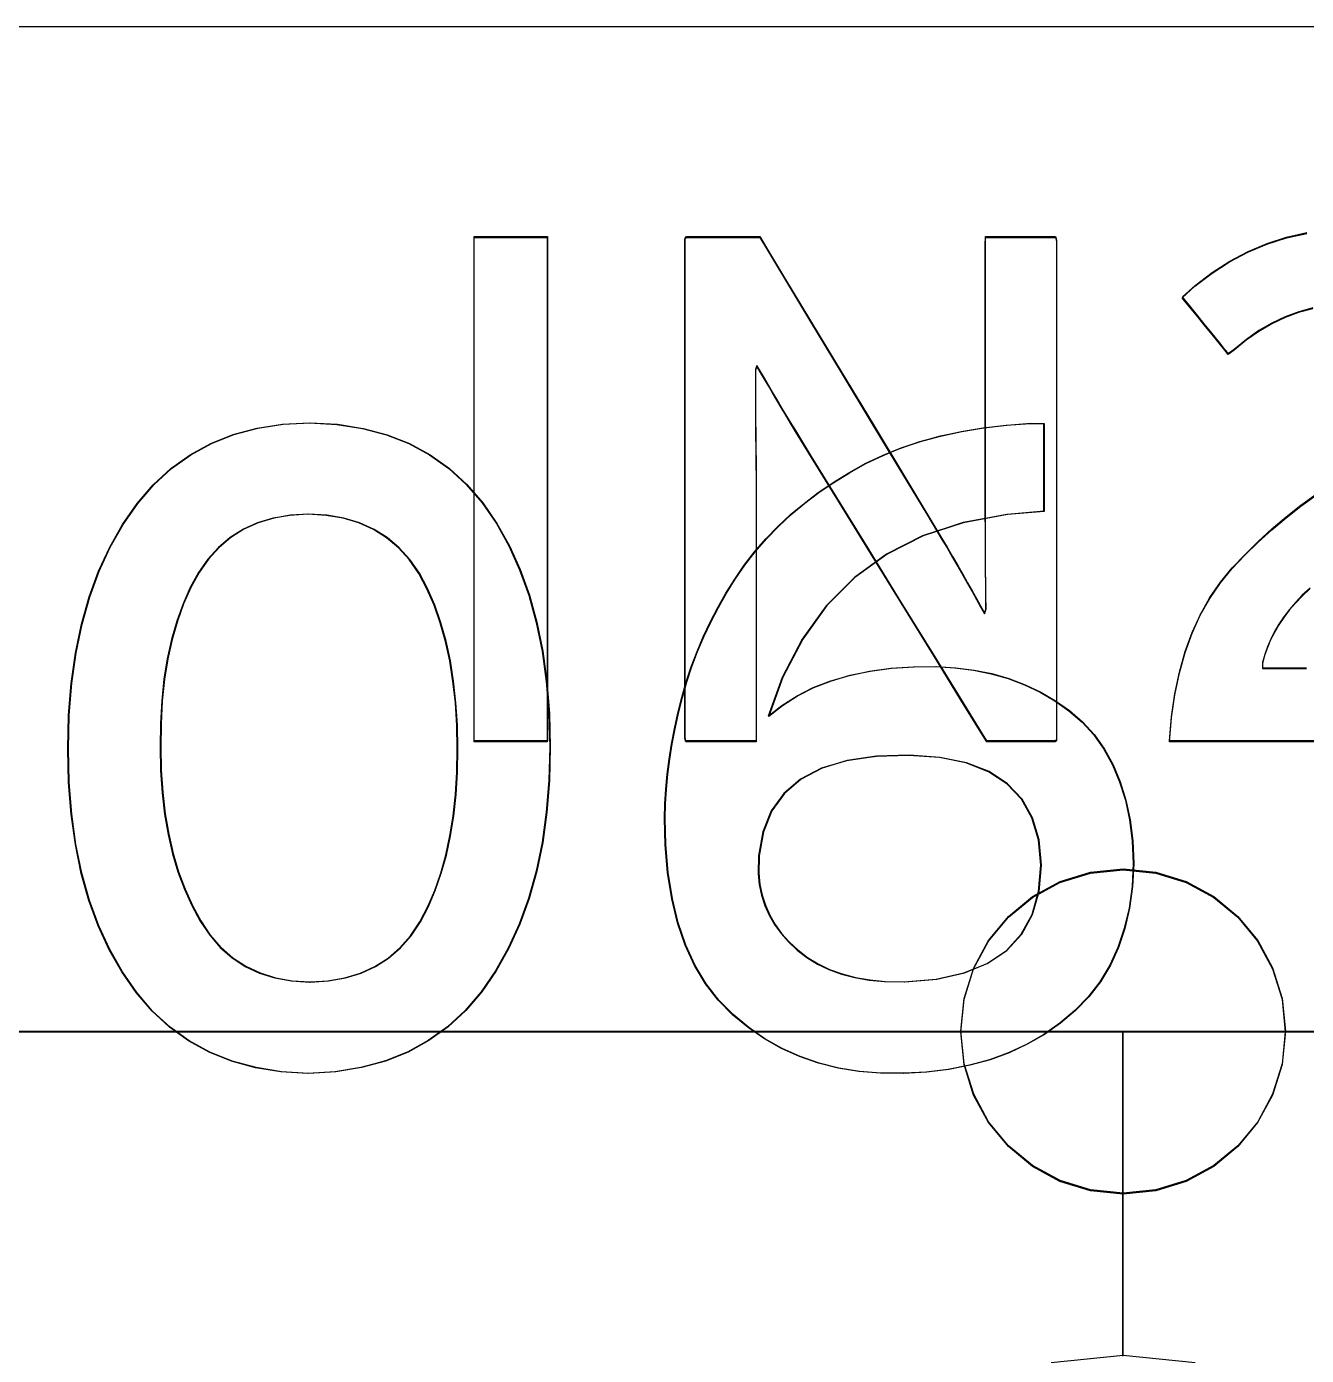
# Model space of a CAD drawing. Extents: x 1 to 47.7, y 0.2 to 35.
# Drawn here: x 41.0025 to 41.1997, y 12.1399 to 12.3447 of the extents above; entities that cross this region are included whole.
import ezdxf

# ---------------------------------------------------------------- set-up
doc = ezdxf.new("R2010")
doc.units = 0
doc.header["$MEASUREMENT"] = 0
for name, color, linetype in [('5_1___24__TARGET_LEDS___12', 7, 'CONTINUOUS'), ('6_2___8__INDEPENDENT_INPUT', 7, 'CONTINUOUS'), ('6_3___8__OPTOISO_INDEPENDE', 7, 'CONTINUOUS'), ('6_4___24__OPTOISO_INDEPEND', 7, 'CONTINUOUS'), ('6_5___8__INDEPENDENT_INPUT', 7, 'CONTINUOUS'), ('6_6___8__INDEPENDENT_INPUT', 7, 'CONTINUOUS'), ('6_7___8__OPTOISO_INDEPENDE', 7, 'CONTINUOUS'), ('6_8___8__OPTOISO_INDEPENDE', 7, 'CONTINUOUS'), ('8_0_____DWG', 7, 'CONTINUOUS')]:
    doc.layers.add(name, color=color, linetype=linetype)

msp = doc.modelspace()

# ---------------------------------------------------------------- linework, layer by layer
at = {"layer": '5_1___24__TARGET_LEDS___12'}
for points in [[(41.07142, 12.2345), (41.07142, 12.31225), (41.08271, 12.31225), (41.08271, 12.2345), (41.07142, 12.2345)], [(41.20064, 12.30126), (41.19848, 12.30067), (41.19638, 12.29989), (41.19433, 12.29892), (41.19234, 12.29776), (41.19041, 12.2964), (41.18853, 12.29486), (41.18763, 12.29422), (41.18712, 12.29485), (41.18624, 12.29593), (41.18513, 12.2973), (41.18392, 12.2988), (41.18272, 12.30027), (41.18168, 12.30156), (41.18091, 12.3025), (41.18054, 12.30295), (41.1825, 12.30472), (41.18513, 12.30673), (41.18785, 12.30848), (41.19067, 12.30998), (41.19359, 12.3112), (41.19661, 12.31217), (41.19973, 12.31287)], [(41.20201, 12.2345), (41.1932, 12.2345), (41.18571, 12.2345), (41.18052, 12.2345), (41.17858, 12.2345), (41.1789, 12.23823), (41.17941, 12.24177), (41.18011, 12.24512), (41.18099, 12.24827), (41.18207, 12.25124), (41.18333, 12.25402), (41.18478, 12.2566), (41.18642, 12.259), (41.18825, 12.2612), (41.1902, 12.26327), (41.19223, 12.26527), (41.19435, 12.2672), (41.19654, 12.26905), (41.19881, 12.27082), (41.20117, 12.27252)], [(41.20022, 12.25808), (41.19902, 12.25696), (41.19797, 12.25587), (41.19704, 12.25477), (41.19619, 12.25366), (41.19543, 12.25252), (41.19475, 12.25137), (41.19416, 12.25021), (41.19366, 12.24902), (41.19323, 12.24782), (41.1929, 12.2466), (41.19289, 12.24578), (41.1952, 12.24578), (41.19968, 12.24578)], [(40.87142, 12.1398), (40.87142, 12.18979), (41.17141, 12.18977)], [(41.17141, 12.1398), (41.17141, 12.18979), (41.47141, 12.18977)]]:
    msp.add_lwpolyline(points, dxfattribs=at)
for points in [[(41.15042, 12.2345), (41.14932, 12.23628), (41.1464, 12.24103), (41.1422, 12.24786), (41.13725, 12.2559), (41.13211, 12.26424), (41.12732, 12.27202), (41.12343, 12.27835), (41.12097, 12.28234), (41.12019, 12.28363), (41.11946, 12.28484), (41.11875, 12.28603), (41.11806, 12.28717), (41.1174, 12.28829), (41.11677, 12.28937), (41.11616, 12.29042), (41.11557, 12.29143), (41.11501, 12.29241), (41.11477, 12.29178), (41.11478, 12.28991), (41.11478, 12.28798), (41.11479, 12.28599), (41.1148, 12.28394), (41.11481, 12.28183), (41.11483, 12.27966), (41.11485, 12.27743), (41.11488, 12.27514), (41.11488, 12.27371), (41.11488, 12.2701), (41.11488, 12.26465), (41.11488, 12.25811), (41.11488, 12.2512), (41.11488, 12.24466), (41.11488, 12.23922), (41.11488, 12.2356), (41.11487, 12.2345), (41.11437, 12.2345), (41.11322, 12.2345), (41.11163, 12.2345), (41.10981, 12.2345), (41.10794, 12.2345), (41.10622, 12.2345), (41.10486, 12.2345), (41.10406, 12.2345), (41.10392, 12.23505), (41.10392, 12.24009), (41.10392, 12.24925), (41.10392, 12.26114), (41.10392, 12.27433), (41.10392, 12.28743), (41.10392, 12.29901), (41.10392, 12.30767), (41.10392, 12.312), (41.10414, 12.31225), (41.10508, 12.31225), (41.10658, 12.31225), (41.10842, 12.31225), (41.11039, 12.31225), (41.11228, 12.31225), (41.1139, 12.31225), (41.11502, 12.31225), (41.11544, 12.31225), (41.11648, 12.31052), (41.11927, 12.3059), (41.12328, 12.29925), (41.12799, 12.29143), (41.13289, 12.28331), (41.13746, 12.27574), (41.14117, 12.26958), (41.14351, 12.2657), (41.1443, 12.26438), (41.14514, 12.26293), (41.14595, 12.26154), (41.14672, 12.26019), (41.14746, 12.2589), (41.14817, 12.25766), (41.14883, 12.25646), (41.14947, 12.25532), (41.15006, 12.25422), (41.1503, 12.25485), (41.15028, 12.25678), (41.15026, 12.25876), (41.15024, 12.26079), (41.15023, 12.26289), (41.15022, 12.26503), (41.15021, 12.26723), (41.1502, 12.26948), (41.1502, 12.27179), (41.1502, 12.27321), (41.1502, 12.27681), (41.1502, 12.28223), (41.1502, 12.28875), (41.1502, 12.29562), (41.1502, 12.30214), (41.1502, 12.30756), (41.1502, 12.31116), (41.15021, 12.31225), (41.15072, 12.31225), (41.15186, 12.31225), (41.15345, 12.31225), (41.15528, 12.31225), (41.15715, 12.31225), (41.15886, 12.31225), (41.16022, 12.31225), (41.16102, 12.31225), (41.16116, 12.3117), (41.16116, 12.30667), (41.16116, 12.2975), (41.16116, 12.28561), (41.16116, 12.27242), (41.16116, 12.25933), (41.16116, 12.24774), (41.16116, 12.23908), (41.16116, 12.23475), (41.16096, 12.2345), (41.16008, 12.2345), (41.15868, 12.2345), (41.15697, 12.2345), (41.15513, 12.2345), (41.15336, 12.2345), (41.15186, 12.2345), (41.15081, 12.2345)], [(41.19642, 12.18979), (41.19592, 12.18475), (41.19446, 12.18005), (41.19215, 12.17581), (41.1891, 12.17211), (41.1854, 12.16906), (41.18116, 12.16675), (41.17647, 12.1653), (41.17144, 12.16479), (41.16639, 12.1653), (41.1617, 12.16675), (41.15745, 12.16906), (41.15375, 12.17211), (41.1507, 12.17581), (41.14839, 12.18005), (41.14694, 12.18475), (41.14643, 12.18979), (41.14694, 12.19482), (41.14839, 12.19952), (41.1507, 12.20376), (41.15375, 12.20746), (41.15745, 12.21051), (41.1617, 12.21282), (41.16639, 12.21427), (41.17144, 12.21478), (41.17647, 12.21427), (41.18116, 12.21282), (41.1854, 12.21051), (41.1891, 12.20746), (41.19215, 12.20376), (41.19446, 12.19952), (41.19592, 12.19482)]]:
    msp.add_lwpolyline(points, close=True, dxfattribs=at)
at = {"layer": '6_2___8__INDEPENDENT_INPUT'}
for points in [[(41.08317, 12.2337), (41.08304, 12.22856), (41.08265, 12.22365), (41.082, 12.21898), (41.08109, 12.21455), (41.07992, 12.21035), (41.07849, 12.2064), (41.0768, 12.20268), (41.07484, 12.19921), (41.07263, 12.19598), (41.07015, 12.19309), (41.06743, 12.19059), (41.06446, 12.18845), (41.06125, 12.18669), (41.05778, 12.1853), (41.05407, 12.18429), (41.05012, 12.18365), (41.04591, 12.18338), (41.04175, 12.18365), (41.03783, 12.18428), (41.03416, 12.18529), (41.03073, 12.18666), (41.02754, 12.1884), (41.0246, 12.19052), (41.0219, 12.193), (41.01945, 12.19586), (41.01724, 12.19904), (41.01529, 12.20247), (41.01359, 12.20614), (41.01216, 12.21007), (41.01099, 12.21424), (41.01008, 12.21866), (41.00943, 12.22334), (41.00904, 12.22826), (41.00891, 12.23343), (41.00904, 12.23859), (41.00944, 12.24352), (41.0101, 12.2482), (41.01103, 12.25264), (41.01221, 12.25684), (41.01367, 12.2608), (41.01538, 12.26452), (41.01736, 12.268), (41.0196, 12.27123), (41.02208, 12.27413), (41.0248, 12.27663), (41.02776, 12.27876), (41.03096, 12.28051), (41.03441, 12.28188), (41.03809, 12.28286), (41.04201, 12.28346), (41.04617, 12.28368), (41.05037, 12.28344), (41.05432, 12.28282), (41.05803, 12.28183), (41.06148, 12.28047), (41.06468, 12.27874), (41.06762, 12.27664), (41.07032, 12.27418), (41.07277, 12.27134), (41.07495, 12.26816), (41.07688, 12.26472), (41.07855, 12.26103), (41.07996, 12.25709), (41.08112, 12.25291), (41.08201, 12.24848), (41.08266, 12.2438), (41.08304, 12.23888)], [(41.1731, 12.21577), (41.1729, 12.21222), (41.17244, 12.20888), (41.17172, 12.20574), (41.17072, 12.2028), (41.16947, 12.20006), (41.16794, 12.19753), (41.16615, 12.1952), (41.1641, 12.19307), (41.16178, 12.19114), (41.1593, 12.1894), (41.15666, 12.18788), (41.15388, 12.18658), (41.15093, 12.18551), (41.14784, 12.18465), (41.14459, 12.18401), (41.14119, 12.1836), (41.13764, 12.1834), (41.13412, 12.18343), (41.13081, 12.1837), (41.12763, 12.18422), (41.12459, 12.18498), (41.12167, 12.18598), (41.1189, 12.18723), (41.11625, 12.18872), (41.11375, 12.19046), (41.11137, 12.19244), (41.10914, 12.19468), (41.10718, 12.19721), (41.10548, 12.20004), (41.10404, 12.20316), (41.10288, 12.20659), (41.10198, 12.21031), (41.10134, 12.21433), (41.10097, 12.21865), (41.10087, 12.22269), (41.10093, 12.22494), (41.10107, 12.22721), (41.10128, 12.2295), (41.10157, 12.23182), (41.10195, 12.23417), (41.1024, 12.23653), (41.10293, 12.23892), (41.10353, 12.24133), (41.10422, 12.24373), (41.105, 12.24609), (41.10587, 12.24841), (41.10684, 12.25071), (41.10791, 12.25297), (41.10907, 12.25521), (41.11033, 12.25741), (41.11168, 12.25958), (41.11313, 12.26172), (41.11475, 12.2638), (41.11649, 12.2658), (41.11834, 12.2677), (41.1203, 12.26953), (41.12237, 12.27127), (41.12455, 12.27292), (41.12685, 12.27449), (41.12925, 12.27598), (41.13177, 12.27738), (41.13444, 12.27866), (41.13726, 12.2798), (41.14022, 12.28079), (41.14332, 12.28164), (41.14658, 12.28235), (41.14997, 12.28291), (41.15351, 12.28332), (41.1572, 12.2836), (41.15925, 12.28357), (41.15925, 12.28265), (41.15925, 12.28101), (41.15925, 12.2789), (41.15925, 12.27657), (41.15925, 12.27426), (41.15925, 12.27223), (41.15925, 12.27074), (41.15925, 12.27002), (41.1536, 12.26955), (41.1468, 12.26828), (41.14062, 12.26624), (41.13506, 12.26343), (41.13011, 12.25985), (41.12579, 12.25549), (41.12208, 12.25035), (41.11899, 12.24445), (41.11684, 12.23845), (41.11897, 12.24012), (41.12128, 12.24159), (41.12379, 12.24285), (41.12649, 12.24391), (41.12939, 12.24476), (41.13248, 12.2454), (41.13576, 12.24584), (41.13923, 12.24607), (41.14264, 12.24609), (41.14561, 12.24592), (41.14846, 12.24556), (41.1512, 12.245), (41.15383, 12.24425), (41.15634, 12.2433), (41.15873, 12.24216), (41.16101, 12.24083), (41.16318, 12.23931), (41.1652, 12.23755), (41.167, 12.23557), (41.16856, 12.23337), (41.1699, 12.23097), (41.171, 12.22835), (41.17187, 12.22552), (41.17251, 12.22248), (41.17292, 12.21923)], [(41.06893, 12.23343), (41.06886, 12.23705), (41.06864, 12.24051), (41.06827, 12.24383), (41.06777, 12.24699), (41.06711, 12.25), (41.06631, 12.25285), (41.06536, 12.25556), (41.06427, 12.25811), (41.06301, 12.26048), (41.06155, 12.26259), (41.05989, 12.26441), (41.05805, 12.26597), (41.05601, 12.26724), (41.05377, 12.26824), (41.05135, 12.26897), (41.04873, 12.26941), (41.04591, 12.26959), (41.04314, 12.26942), (41.04056, 12.26897), (41.03817, 12.26826), (41.03597, 12.26727), (41.03396, 12.26601), (41.03214, 12.26448), (41.0305, 12.26268), (41.02906, 12.2606), (41.0278, 12.25827), (41.02668, 12.25578), (41.02571, 12.25311), (41.0249, 12.25029), (41.02425, 12.2473), (41.02374, 12.24415), (41.02339, 12.24083), (41.0232, 12.23735), (41.02315, 12.2337), (41.02323, 12.2301), (41.02346, 12.22666), (41.02384, 12.22337), (41.02437, 12.22024), (41.02506, 12.21726), (41.0259, 12.21445), (41.02689, 12.21178), (41.02804, 12.20928), (41.02933, 12.20689), (41.03078, 12.20471), (41.03243, 12.20282), (41.03425, 12.20121), (41.03626, 12.1999), (41.03846, 12.19886), (41.04084, 12.19812), (41.04341, 12.19766), (41.04617, 12.19748), (41.04898, 12.19766), (41.0516, 12.19811), (41.05401, 12.19885), (41.05624, 12.19987), (41.05826, 12.20117), (41.06009, 12.20275), (41.06172, 12.20462), (41.06316, 12.20677), (41.06439, 12.20913), (41.06545, 12.21161), (41.06637, 12.21424), (41.06716, 12.21704), (41.06779, 12.22), (41.06829, 12.22312), (41.06865, 12.2264), (41.06886, 12.22983)], [(41.15885, 12.21549), (41.15848, 12.2194), (41.15749, 12.22279), (41.15588, 12.22568), (41.15364, 12.22805), (41.15079, 12.22991), (41.14731, 12.23126), (41.14321, 12.23209), (41.1385, 12.23242), (41.13342, 12.23226), (41.12892, 12.2316), (41.12506, 12.23042), (41.12184, 12.22874), (41.11926, 12.22655), (41.11731, 12.22385), (41.11601, 12.22064), (41.11534, 12.21692), (41.11528, 12.21423), (41.11546, 12.21251), (41.1158, 12.21087), (41.11631, 12.20929), (41.11698, 12.20778), (41.11782, 12.20634), (41.11882, 12.20497), (41.11999, 12.20367), (41.12132, 12.20242), (41.1228, 12.20126), (41.12443, 12.20026), (41.1262, 12.19941), (41.12812, 12.19872), (41.13019, 12.19818), (41.1324, 12.19779), (41.13476, 12.19756), (41.13782, 12.19751), (41.14272, 12.19794), (41.14698, 12.19889), (41.15058, 12.20036), (41.15354, 12.20234), (41.15584, 12.20485), (41.15749, 12.20788), (41.1585, 12.21143)]]:
    msp.add_lwpolyline(points, close=True, dxfattribs=at)
at = {"layer": '6_3___8__OPTOISO_INDEPENDE'}
for points in [[(41.08317, 12.2337), (41.08304, 12.22856), (41.08265, 12.22365), (41.082, 12.21898), (41.08109, 12.21455), (41.07992, 12.21035), (41.07849, 12.2064), (41.0768, 12.20268), (41.07484, 12.19921), (41.07263, 12.19598), (41.07015, 12.19309), (41.06743, 12.19059), (41.06446, 12.18845), (41.06125, 12.18669), (41.05778, 12.1853), (41.05407, 12.18429), (41.05012, 12.18365), (41.04591, 12.18338), (41.04175, 12.18365), (41.03783, 12.18428), (41.03416, 12.18529), (41.03073, 12.18666), (41.02754, 12.1884), (41.0246, 12.19052), (41.0219, 12.193), (41.01945, 12.19586), (41.01724, 12.19904), (41.01529, 12.20247), (41.01359, 12.20614), (41.01216, 12.21007), (41.01099, 12.21424), (41.01008, 12.21866), (41.00943, 12.22334), (41.00904, 12.22826), (41.00891, 12.23343), (41.00904, 12.23859), (41.00944, 12.24352), (41.0101, 12.2482), (41.01103, 12.25264), (41.01221, 12.25684), (41.01367, 12.2608), (41.01538, 12.26452), (41.01736, 12.268), (41.0196, 12.27123), (41.02208, 12.27413), (41.0248, 12.27663), (41.02776, 12.27876), (41.03096, 12.28051), (41.03441, 12.28188), (41.03809, 12.28286), (41.04201, 12.28346), (41.04617, 12.28368), (41.05037, 12.28344), (41.05432, 12.28282), (41.05803, 12.28183), (41.06148, 12.28047), (41.06468, 12.27874), (41.06762, 12.27664), (41.07032, 12.27418), (41.07277, 12.27134), (41.07495, 12.26816), (41.07688, 12.26472), (41.07855, 12.26103), (41.07996, 12.25709), (41.08112, 12.25291), (41.08201, 12.24848), (41.08266, 12.2438), (41.08304, 12.23888)], [(41.1731, 12.21577), (41.1729, 12.21222), (41.17244, 12.20888), (41.17172, 12.20574), (41.17072, 12.2028), (41.16947, 12.20006), (41.16794, 12.19753), (41.16615, 12.1952), (41.1641, 12.19307), (41.16178, 12.19114), (41.1593, 12.1894), (41.15666, 12.18788), (41.15388, 12.18658), (41.15093, 12.18551), (41.14784, 12.18465), (41.14459, 12.18401), (41.14119, 12.1836), (41.13764, 12.1834), (41.13412, 12.18343), (41.13081, 12.1837), (41.12763, 12.18422), (41.12459, 12.18498), (41.12167, 12.18598), (41.1189, 12.18723), (41.11625, 12.18872), (41.11375, 12.19046), (41.11137, 12.19244), (41.10914, 12.19468), (41.10718, 12.19721), (41.10548, 12.20004), (41.10404, 12.20316), (41.10288, 12.20659), (41.10198, 12.21031), (41.10134, 12.21433), (41.10097, 12.21865), (41.10087, 12.22269), (41.10093, 12.22494), (41.10107, 12.22721), (41.10128, 12.2295), (41.10157, 12.23182), (41.10195, 12.23417), (41.1024, 12.23653), (41.10293, 12.23892), (41.10353, 12.24133), (41.10422, 12.24373), (41.105, 12.24609), (41.10587, 12.24841), (41.10684, 12.25071), (41.10791, 12.25297), (41.10907, 12.25521), (41.11033, 12.25741), (41.11168, 12.25958), (41.11313, 12.26172), (41.11475, 12.2638), (41.11649, 12.2658), (41.11834, 12.2677), (41.1203, 12.26953), (41.12237, 12.27127), (41.12455, 12.27292), (41.12685, 12.27449), (41.12925, 12.27598), (41.13177, 12.27738), (41.13444, 12.27866), (41.13726, 12.2798), (41.14022, 12.28079), (41.14332, 12.28164), (41.14658, 12.28235), (41.14997, 12.28291), (41.15351, 12.28332), (41.1572, 12.2836), (41.15925, 12.28357), (41.15925, 12.28265), (41.15925, 12.28101), (41.15925, 12.2789), (41.15925, 12.27657), (41.15925, 12.27426), (41.15925, 12.27223), (41.15925, 12.27074), (41.15925, 12.27002), (41.1536, 12.26955), (41.1468, 12.26828), (41.14062, 12.26624), (41.13506, 12.26343), (41.13011, 12.25985), (41.12579, 12.25549), (41.12208, 12.25035), (41.11899, 12.24445), (41.11684, 12.23845), (41.11897, 12.24012), (41.12128, 12.24159), (41.12379, 12.24285), (41.12649, 12.24391), (41.12939, 12.24476), (41.13248, 12.2454), (41.13576, 12.24584), (41.13923, 12.24607), (41.14264, 12.24609), (41.14561, 12.24592), (41.14846, 12.24556), (41.1512, 12.245), (41.15383, 12.24425), (41.15634, 12.2433), (41.15873, 12.24216), (41.16101, 12.24083), (41.16318, 12.23931), (41.1652, 12.23755), (41.167, 12.23557), (41.16856, 12.23337), (41.1699, 12.23097), (41.171, 12.22835), (41.17187, 12.22552), (41.17251, 12.22248), (41.17292, 12.21923)], [(41.06893, 12.23343), (41.06886, 12.23705), (41.06864, 12.24051), (41.06827, 12.24383), (41.06777, 12.24699), (41.06711, 12.25), (41.06631, 12.25285), (41.06536, 12.25556), (41.06427, 12.25811), (41.06301, 12.26048), (41.06155, 12.26259), (41.05989, 12.26441), (41.05805, 12.26597), (41.05601, 12.26724), (41.05377, 12.26824), (41.05135, 12.26897), (41.04873, 12.26941), (41.04591, 12.26959), (41.04314, 12.26942), (41.04056, 12.26897), (41.03817, 12.26826), (41.03597, 12.26727), (41.03396, 12.26601), (41.03214, 12.26448), (41.0305, 12.26268), (41.02906, 12.2606), (41.0278, 12.25827), (41.02668, 12.25578), (41.02571, 12.25311), (41.0249, 12.25029), (41.02425, 12.2473), (41.02374, 12.24415), (41.02339, 12.24083), (41.0232, 12.23735), (41.02315, 12.2337), (41.02323, 12.2301), (41.02346, 12.22666), (41.02384, 12.22337), (41.02437, 12.22024), (41.02506, 12.21726), (41.0259, 12.21445), (41.02689, 12.21178), (41.02804, 12.20928), (41.02933, 12.20689), (41.03078, 12.20471), (41.03243, 12.20282), (41.03425, 12.20121), (41.03626, 12.1999), (41.03846, 12.19886), (41.04084, 12.19812), (41.04341, 12.19766), (41.04617, 12.19748), (41.04898, 12.19766), (41.0516, 12.19811), (41.05401, 12.19885), (41.05624, 12.19987), (41.05826, 12.20117), (41.06009, 12.20275), (41.06172, 12.20462), (41.06316, 12.20677), (41.06439, 12.20913), (41.06545, 12.21161), (41.06637, 12.21424), (41.06716, 12.21704), (41.06779, 12.22), (41.06829, 12.22312), (41.06865, 12.2264), (41.06886, 12.22983)], [(41.15885, 12.21549), (41.15848, 12.2194), (41.15749, 12.22279), (41.15588, 12.22568), (41.15364, 12.22805), (41.15079, 12.22991), (41.14731, 12.23126), (41.14321, 12.23209), (41.1385, 12.23242), (41.13342, 12.23226), (41.12892, 12.2316), (41.12506, 12.23042), (41.12184, 12.22874), (41.11926, 12.22655), (41.11731, 12.22385), (41.11601, 12.22064), (41.11534, 12.21692), (41.11528, 12.21423), (41.11546, 12.21251), (41.1158, 12.21087), (41.11631, 12.20929), (41.11698, 12.20778), (41.11782, 12.20634), (41.11882, 12.20497), (41.11999, 12.20367), (41.12132, 12.20242), (41.1228, 12.20126), (41.12443, 12.20026), (41.1262, 12.19941), (41.12812, 12.19872), (41.13019, 12.19818), (41.1324, 12.19779), (41.13476, 12.19756), (41.13782, 12.19751), (41.14272, 12.19794), (41.14698, 12.19889), (41.15058, 12.20036), (41.15354, 12.20234), (41.15584, 12.20485), (41.15749, 12.20788), (41.1585, 12.21143)]]:
    msp.add_lwpolyline(points, close=True, dxfattribs=at)
at = {"layer": '6_4___24__OPTOISO_INDEPEND'}
for points in [[(41.07144, 12.23463), (41.07144, 12.31238), (41.08272, 12.31238), (41.08272, 12.23463), (41.07144, 12.23463)], [(41.20066, 12.30139), (41.19849, 12.3008), (41.19639, 12.30002), (41.19434, 12.29904), (41.19235, 12.29788), (41.19042, 12.29653), (41.18855, 12.29499), (41.18765, 12.29435), (41.18713, 12.29498), (41.18626, 12.29606), (41.18515, 12.29743), (41.18393, 12.29892), (41.18274, 12.3004), (41.18169, 12.30169), (41.18092, 12.30263), (41.18056, 12.30308), (41.18252, 12.30485), (41.18514, 12.30686), (41.18786, 12.30861), (41.19069, 12.3101), (41.19361, 12.31133), (41.19663, 12.3123), (41.19974, 12.313)], [(41.20203, 12.23463), (41.19321, 12.23463), (41.18573, 12.23463), (41.18053, 12.23463), (41.17859, 12.23463), (41.17891, 12.23836), (41.17942, 12.2419), (41.18012, 12.24524), (41.18101, 12.2484), (41.18208, 12.25137), (41.18335, 12.25414), (41.1848, 12.25673), (41.18644, 12.25913), (41.18826, 12.26133), (41.19022, 12.2634), (41.19225, 12.2654), (41.19436, 12.26733), (41.19655, 12.26918), (41.19883, 12.27096), (41.20118, 12.27266)], [(41.20023, 12.25821), (41.19903, 12.25709), (41.19798, 12.256), (41.19705, 12.2549), (41.19621, 12.25379), (41.19545, 12.25265), (41.19477, 12.2515), (41.19418, 12.25034), (41.19368, 12.24915), (41.19325, 12.24795), (41.19291, 12.24673), (41.1929, 12.24591), (41.19522, 12.24591), (41.19969, 12.24591)], [(40.87143, 12.13994), (40.87143, 12.18992), (41.17143, 12.1899)], [(41.17143, 12.13994), (41.17143, 12.18992), (41.47142, 12.1899)], [(41.16034, 12.13882), (41.17143, 12.13994), (41.18252, 12.13882)]]:
    msp.add_lwpolyline(points, dxfattribs=at)
for points in [[(41.15043, 12.23463), (41.14934, 12.23641), (41.14641, 12.24116), (41.14221, 12.24799), (41.13726, 12.25602), (41.13213, 12.26437), (41.12734, 12.27215), (41.12344, 12.27848), (41.12099, 12.28247), (41.1202, 12.28375), (41.11947, 12.28497), (41.11876, 12.28615), (41.11808, 12.2873), (41.11742, 12.28842), (41.11678, 12.2895), (41.11617, 12.29054), (41.11558, 12.29156), (41.11502, 12.29253), (41.11479, 12.2919), (41.11479, 12.29003), (41.11479, 12.2881), (41.1148, 12.28611), (41.11481, 12.28406), (41.11483, 12.28196), (41.11484, 12.27979), (41.11487, 12.27756), (41.11489, 12.27527), (41.1149, 12.27384), (41.1149, 12.27022), (41.1149, 12.26478), (41.1149, 12.25824), (41.1149, 12.25133), (41.1149, 12.24479), (41.1149, 12.23934), (41.1149, 12.23573), (41.11489, 12.23463), (41.11438, 12.23463), (41.11323, 12.23463), (41.11165, 12.23463), (41.10982, 12.23463), (41.10795, 12.23463), (41.10624, 12.23463), (41.10488, 12.23463), (41.10407, 12.23463), (41.10394, 12.23518), (41.10394, 12.24022), (41.10394, 12.24938), (41.10394, 12.26127), (41.10394, 12.27446), (41.10394, 12.28755), (41.10394, 12.29914), (41.10394, 12.3078), (41.10394, 12.31213), (41.10416, 12.31238), (41.1051, 12.31238), (41.10659, 12.31238), (41.10843, 12.31238), (41.1104, 12.31238), (41.1123, 12.31238), (41.11391, 12.31238), (41.11503, 12.31238), (41.11545, 12.31238), (41.1165, 12.31065), (41.11928, 12.30603), (41.12329, 12.29938), (41.12801, 12.29156), (41.1329, 12.28344), (41.13747, 12.27587), (41.14118, 12.26971), (41.14352, 12.26583), (41.14432, 12.2645), (41.14516, 12.26306), (41.14597, 12.26167), (41.14674, 12.26032), (41.14748, 12.25903), (41.14818, 12.25779), (41.14885, 12.25659), (41.14948, 12.25545), (41.15008, 12.25436), (41.15031, 12.25498), (41.15029, 12.25691), (41.15027, 12.25889), (41.15025, 12.26093), (41.15024, 12.26302), (41.15023, 12.26516), (41.15022, 12.26736), (41.15022, 12.26961), (41.15021, 12.27192), (41.15021, 12.27335), (41.15021, 12.27695), (41.15021, 12.28237), (41.15021, 12.28888), (41.15021, 12.29576), (41.15021, 12.30227), (41.15021, 12.30769), (41.15021, 12.31129), (41.15022, 12.31238), (41.15073, 12.31238), (41.15188, 12.31238), (41.15346, 12.31238), (41.15529, 12.31238), (41.15716, 12.31238), (41.15887, 12.31238), (41.16023, 12.31238), (41.16104, 12.31238), (41.16117, 12.31183), (41.16117, 12.30679), (41.16117, 12.29763), (41.16117, 12.28574), (41.16117, 12.27255), (41.16117, 12.25946), (41.16117, 12.24787), (41.16117, 12.23921), (41.16117, 12.23488), (41.16097, 12.23463), (41.16009, 12.23463), (41.1587, 12.23463), (41.15698, 12.23463), (41.15514, 12.23463), (41.15337, 12.23463), (41.15187, 12.23463), (41.15082, 12.23463)], [(41.19644, 12.18992), (41.19593, 12.18488), (41.19447, 12.18019), (41.19217, 12.17594), (41.18911, 12.17224), (41.18542, 12.16919), (41.18117, 12.16688), (41.17648, 12.16543), (41.17145, 12.16492), (41.16641, 12.16543), (41.16171, 12.16688), (41.15746, 12.16919), (41.15376, 12.17224), (41.15071, 12.17594), (41.14841, 12.18019), (41.14695, 12.18488), (41.14644, 12.18992), (41.14695, 12.19495), (41.14841, 12.19965), (41.15071, 12.20389), (41.15376, 12.20759), (41.15746, 12.21064), (41.16171, 12.21295), (41.16641, 12.21441), (41.17145, 12.21491), (41.17648, 12.21441), (41.18117, 12.21295), (41.18542, 12.21064), (41.18911, 12.20759), (41.19217, 12.20389), (41.19447, 12.19965), (41.19593, 12.19495)]]:
    msp.add_lwpolyline(points, close=True, dxfattribs=at)
at = {"layer": '6_5___8__INDEPENDENT_INPUT'}
for points in [[(41.08317, 12.2337), (41.08304, 12.22856), (41.08265, 12.22365), (41.082, 12.21898), (41.08109, 12.21455), (41.07992, 12.21035), (41.07849, 12.2064), (41.0768, 12.20268), (41.07484, 12.19921), (41.07263, 12.19598), (41.07015, 12.19309), (41.06743, 12.19059), (41.06446, 12.18845), (41.06125, 12.18669), (41.05778, 12.1853), (41.05407, 12.18429), (41.05012, 12.18365), (41.04591, 12.18338), (41.04175, 12.18365), (41.03783, 12.18428), (41.03416, 12.18529), (41.03073, 12.18666), (41.02754, 12.1884), (41.0246, 12.19052), (41.0219, 12.193), (41.01945, 12.19586), (41.01724, 12.19904), (41.01529, 12.20247), (41.01359, 12.20614), (41.01216, 12.21007), (41.01099, 12.21424), (41.01008, 12.21866), (41.00943, 12.22334), (41.00904, 12.22826), (41.00891, 12.23343), (41.00904, 12.23859), (41.00944, 12.24352), (41.0101, 12.2482), (41.01103, 12.25264), (41.01221, 12.25684), (41.01367, 12.2608), (41.01538, 12.26452), (41.01736, 12.268), (41.0196, 12.27123), (41.02208, 12.27413), (41.0248, 12.27663), (41.02776, 12.27876), (41.03096, 12.28051), (41.03441, 12.28188), (41.03809, 12.28286), (41.04201, 12.28346), (41.04617, 12.28368), (41.05037, 12.28344), (41.05432, 12.28282), (41.05803, 12.28183), (41.06148, 12.28047), (41.06468, 12.27874), (41.06762, 12.27664), (41.07032, 12.27418), (41.07277, 12.27134), (41.07495, 12.26816), (41.07688, 12.26472), (41.07855, 12.26103), (41.07996, 12.25709), (41.08112, 12.25291), (41.08201, 12.24848), (41.08266, 12.2438), (41.08304, 12.23888)], [(41.1731, 12.21577), (41.1729, 12.21222), (41.17244, 12.20888), (41.17172, 12.20574), (41.17072, 12.2028), (41.16947, 12.20006), (41.16794, 12.19753), (41.16615, 12.1952), (41.1641, 12.19307), (41.16178, 12.19114), (41.1593, 12.1894), (41.15666, 12.18788), (41.15388, 12.18658), (41.15093, 12.18551), (41.14784, 12.18465), (41.14459, 12.18401), (41.14119, 12.1836), (41.13764, 12.1834), (41.13412, 12.18343), (41.13081, 12.1837), (41.12763, 12.18422), (41.12459, 12.18498), (41.12167, 12.18598), (41.1189, 12.18723), (41.11625, 12.18872), (41.11375, 12.19046), (41.11137, 12.19244), (41.10914, 12.19468), (41.10718, 12.19721), (41.10548, 12.20004), (41.10404, 12.20316), (41.10288, 12.20659), (41.10198, 12.21031), (41.10134, 12.21433), (41.10097, 12.21865), (41.10087, 12.22269), (41.10093, 12.22494), (41.10107, 12.22721), (41.10128, 12.2295), (41.10157, 12.23182), (41.10195, 12.23417), (41.1024, 12.23653), (41.10293, 12.23892), (41.10353, 12.24133), (41.10422, 12.24373), (41.105, 12.24609), (41.10587, 12.24841), (41.10684, 12.25071), (41.10791, 12.25297), (41.10907, 12.25521), (41.11033, 12.25741), (41.11168, 12.25958), (41.11313, 12.26172), (41.11475, 12.2638), (41.11649, 12.2658), (41.11834, 12.2677), (41.1203, 12.26953), (41.12237, 12.27127), (41.12455, 12.27292), (41.12685, 12.27449), (41.12925, 12.27598), (41.13177, 12.27738), (41.13444, 12.27866), (41.13726, 12.2798), (41.14022, 12.28079), (41.14332, 12.28164), (41.14658, 12.28235), (41.14997, 12.28291), (41.15351, 12.28332), (41.1572, 12.2836), (41.15925, 12.28357), (41.15925, 12.28265), (41.15925, 12.28101), (41.15925, 12.2789), (41.15925, 12.27657), (41.15925, 12.27426), (41.15925, 12.27223), (41.15925, 12.27074), (41.15925, 12.27002), (41.1536, 12.26955), (41.1468, 12.26828), (41.14062, 12.26624), (41.13506, 12.26343), (41.13011, 12.25985), (41.12579, 12.25549), (41.12208, 12.25035), (41.11899, 12.24445), (41.11684, 12.23845), (41.11897, 12.24012), (41.12128, 12.24159), (41.12379, 12.24285), (41.12649, 12.24391), (41.12939, 12.24476), (41.13248, 12.2454), (41.13576, 12.24584), (41.13923, 12.24607), (41.14264, 12.24609), (41.14561, 12.24592), (41.14846, 12.24556), (41.1512, 12.245), (41.15383, 12.24425), (41.15634, 12.2433), (41.15873, 12.24216), (41.16101, 12.24083), (41.16318, 12.23931), (41.1652, 12.23755), (41.167, 12.23557), (41.16856, 12.23337), (41.1699, 12.23097), (41.171, 12.22835), (41.17187, 12.22552), (41.17251, 12.22248), (41.17292, 12.21923)], [(41.06893, 12.23343), (41.06886, 12.23705), (41.06864, 12.24051), (41.06827, 12.24383), (41.06777, 12.24699), (41.06711, 12.25), (41.06631, 12.25285), (41.06536, 12.25556), (41.06427, 12.25811), (41.06301, 12.26048), (41.06155, 12.26259), (41.05989, 12.26441), (41.05805, 12.26597), (41.05601, 12.26724), (41.05377, 12.26824), (41.05135, 12.26897), (41.04873, 12.26941), (41.04591, 12.26959), (41.04314, 12.26942), (41.04056, 12.26897), (41.03817, 12.26826), (41.03597, 12.26727), (41.03396, 12.26601), (41.03214, 12.26448), (41.0305, 12.26268), (41.02906, 12.2606), (41.0278, 12.25827), (41.02668, 12.25578), (41.02571, 12.25311), (41.0249, 12.25029), (41.02425, 12.2473), (41.02374, 12.24415), (41.02339, 12.24083), (41.0232, 12.23735), (41.02315, 12.2337), (41.02323, 12.2301), (41.02346, 12.22666), (41.02384, 12.22337), (41.02437, 12.22024), (41.02506, 12.21726), (41.0259, 12.21445), (41.02689, 12.21178), (41.02804, 12.20928), (41.02933, 12.20689), (41.03078, 12.20471), (41.03243, 12.20282), (41.03425, 12.20121), (41.03626, 12.1999), (41.03846, 12.19886), (41.04084, 12.19812), (41.04341, 12.19766), (41.04617, 12.19748), (41.04898, 12.19766), (41.0516, 12.19811), (41.05401, 12.19885), (41.05624, 12.19987), (41.05826, 12.20117), (41.06009, 12.20275), (41.06172, 12.20462), (41.06316, 12.20677), (41.06439, 12.20913), (41.06545, 12.21161), (41.06637, 12.21424), (41.06716, 12.21704), (41.06779, 12.22), (41.06829, 12.22312), (41.06865, 12.2264), (41.06886, 12.22983)], [(41.15885, 12.21549), (41.15848, 12.2194), (41.15749, 12.22279), (41.15588, 12.22568), (41.15364, 12.22805), (41.15079, 12.22991), (41.14731, 12.23126), (41.14321, 12.23209), (41.1385, 12.23242), (41.13342, 12.23226), (41.12892, 12.2316), (41.12506, 12.23042), (41.12184, 12.22874), (41.11926, 12.22655), (41.11731, 12.22385), (41.11601, 12.22064), (41.11534, 12.21692), (41.11528, 12.21423), (41.11546, 12.21251), (41.1158, 12.21087), (41.11631, 12.20929), (41.11698, 12.20778), (41.11782, 12.20634), (41.11882, 12.20497), (41.11999, 12.20367), (41.12132, 12.20242), (41.1228, 12.20126), (41.12443, 12.20026), (41.1262, 12.19941), (41.12812, 12.19872), (41.13019, 12.19818), (41.1324, 12.19779), (41.13476, 12.19756), (41.13782, 12.19751), (41.14272, 12.19794), (41.14698, 12.19889), (41.15058, 12.20036), (41.15354, 12.20234), (41.15584, 12.20485), (41.15749, 12.20788), (41.1585, 12.21143)]]:
    msp.add_lwpolyline(points, close=True, dxfattribs=at)
at = {"layer": '6_6___8__INDEPENDENT_INPUT'}
for points in [[(41.08317, 12.23371), (41.08304, 12.22856), (41.08265, 12.22366), (41.082, 12.21899), (41.08109, 12.21455), (41.07992, 12.21036), (41.07849, 12.20641), (41.0768, 12.20269), (41.07484, 12.19921), (41.07263, 12.19598), (41.07015, 12.1931), (41.06743, 12.19059), (41.06446, 12.18846), (41.06125, 12.1867), (41.05778, 12.18531), (41.05407, 12.1843), (41.05012, 12.18366), (41.04591, 12.18339), (41.04175, 12.18365), (41.03783, 12.18429), (41.03416, 12.18529), (41.03073, 12.18667), (41.02754, 12.18841), (41.0246, 12.19052), (41.0219, 12.19301), (41.01945, 12.19586), (41.01724, 12.19905), (41.01529, 12.20247), (41.01359, 12.20615), (41.01216, 12.21007), (41.01099, 12.21425), (41.01008, 12.21867), (41.00943, 12.22334), (41.00904, 12.22827), (41.00891, 12.23344), (41.00904, 12.2386), (41.00944, 12.24352), (41.0101, 12.2482), (41.01103, 12.25265), (41.01221, 12.25685), (41.01367, 12.26081), (41.01538, 12.26453), (41.01736, 12.268), (41.0196, 12.27124), (41.02208, 12.27413), (41.0248, 12.27664), (41.02776, 12.27877), (41.03096, 12.28052), (41.03441, 12.28188), (41.03809, 12.28287), (41.04201, 12.28347), (41.04617, 12.28369), (41.05037, 12.28344), (41.05432, 12.28282), (41.05803, 12.28183), (41.06148, 12.28048), (41.06468, 12.27875), (41.06762, 12.27665), (41.07032, 12.27418), (41.07277, 12.27135), (41.07495, 12.26816), (41.07688, 12.26472), (41.07855, 12.26104), (41.07996, 12.2571), (41.08112, 12.25292), (41.08201, 12.24849), (41.08266, 12.24381), (41.08304, 12.23888)], [(41.1731, 12.21577), (41.1729, 12.21223), (41.17244, 12.20888), (41.17172, 12.20574), (41.17072, 12.20281), (41.16947, 12.20007), (41.16794, 12.19754), (41.16615, 12.19521), (41.1641, 12.19308), (41.16178, 12.19115), (41.1593, 12.18941), (41.15666, 12.18789), (41.15388, 12.18659), (41.15093, 12.18551), (41.14784, 12.18465), (41.14459, 12.18402), (41.14119, 12.1836), (41.13764, 12.18341), (41.13412, 12.18344), (41.13081, 12.18371), (41.12763, 12.18422), (41.12459, 12.18499), (41.12167, 12.18599), (41.1189, 12.18724), (41.11625, 12.18873), (41.11375, 12.19047), (41.11137, 12.19245), (41.10914, 12.19468), (41.10718, 12.19722), (41.10548, 12.20004), (41.10404, 12.20317), (41.10288, 12.20659), (41.10198, 12.21032), (41.10134, 12.21434), (41.10097, 12.21866), (41.10087, 12.2227), (41.10093, 12.22494), (41.10107, 12.22722), (41.10128, 12.22951), (41.10157, 12.23183), (41.10195, 12.23417), (41.1024, 12.23654), (41.10293, 12.23893), (41.10353, 12.24134), (41.10422, 12.24374), (41.105, 12.2461), (41.10587, 12.24842), (41.10684, 12.25071), (41.10791, 12.25298), (41.10907, 12.25521), (41.11033, 12.25742), (41.11168, 12.25959), (41.11313, 12.26173), (41.11475, 12.26381), (41.11649, 12.2658), (41.11834, 12.26771), (41.1203, 12.26954), (41.12237, 12.27127), (41.12455, 12.27293), (41.12685, 12.2745), (41.12925, 12.27599), (41.13177, 12.27739), (41.13444, 12.27867), (41.13726, 12.27981), (41.14022, 12.2808), (41.14332, 12.28165), (41.14658, 12.28235), (41.14997, 12.28291), (41.15351, 12.28333), (41.1572, 12.2836), (41.15925, 12.28358), (41.15925, 12.28266), (41.15925, 12.28102), (41.15925, 12.27891), (41.15925, 12.27657), (41.15925, 12.27427), (41.15925, 12.27224), (41.15925, 12.27074), (41.15925, 12.27003), (41.1536, 12.26955), (41.1468, 12.26829), (41.14062, 12.26625), (41.13506, 12.26344), (41.13011, 12.25985), (41.12579, 12.25549), (41.12208, 12.25036), (41.11899, 12.24445), (41.11684, 12.23845), (41.11897, 12.24013), (41.12128, 12.2416), (41.12379, 12.24286), (41.12649, 12.24392), (41.12939, 12.24477), (41.13248, 12.24541), (41.13576, 12.24584), (41.13923, 12.24608), (41.14264, 12.2461), (41.14561, 12.24593), (41.14846, 12.24556), (41.1512, 12.24501), (41.15383, 12.24425), (41.15634, 12.24331), (41.15873, 12.24217), (41.16101, 12.24084), (41.16318, 12.23931), (41.1652, 12.23756), (41.167, 12.23557), (41.16856, 12.23338), (41.1699, 12.23097), (41.171, 12.22836), (41.17187, 12.22553), (41.17251, 12.22249), (41.17292, 12.21924)], [(41.06893, 12.23344), (41.06886, 12.23706), (41.06864, 12.24052), (41.06827, 12.24383), (41.06777, 12.24699), (41.06711, 12.25), (41.06631, 12.25286), (41.06536, 12.25556), (41.06427, 12.25811), (41.06301, 12.26049), (41.06155, 12.26259), (41.05989, 12.26442), (41.05805, 12.26598), (41.05601, 12.26725), (41.05377, 12.26825), (41.05135, 12.26898), (41.04873, 12.26942), (41.04591, 12.26959), (41.04314, 12.26942), (41.04056, 12.26898), (41.03817, 12.26827), (41.03597, 12.26728), (41.03396, 12.26602), (41.03214, 12.26449), (41.0305, 12.26269), (41.02906, 12.26061), (41.0278, 12.25828), (41.02668, 12.25578), (41.02571, 12.25312), (41.0249, 12.25029), (41.02425, 12.2473), (41.02374, 12.24415), (41.02339, 12.24084), (41.0232, 12.23735), (41.02315, 12.23371), (41.02323, 12.23011), (41.02346, 12.22667), (41.02384, 12.22338), (41.02437, 12.22025), (41.02506, 12.21727), (41.0259, 12.21445), (41.02689, 12.21179), (41.02804, 12.20928), (41.02933, 12.20689), (41.03078, 12.20472), (41.03243, 12.20283), (41.03425, 12.20122), (41.03626, 12.1999), (41.03846, 12.19887), (41.04084, 12.19812), (41.04341, 12.19766), (41.04617, 12.19749), (41.04898, 12.19766), (41.0516, 12.19812), (41.05401, 12.19885), (41.05624, 12.19987), (41.05826, 12.20118), (41.06009, 12.20276), (41.06172, 12.20463), (41.06316, 12.20677), (41.06439, 12.20913), (41.06545, 12.21161), (41.06637, 12.21425), (41.06716, 12.21705), (41.06779, 12.22001), (41.06829, 12.22312), (41.06865, 12.2264), (41.06886, 12.22984)], [(41.15885, 12.2155), (41.15848, 12.21941), (41.15749, 12.2228), (41.15588, 12.22568), (41.15364, 12.22805), (41.15079, 12.22991), (41.14731, 12.23126), (41.14321, 12.2321), (41.1385, 12.23242), (41.13342, 12.23227), (41.12892, 12.2316), (41.12506, 12.23043), (41.12184, 12.22875), (41.11926, 12.22656), (41.11731, 12.22386), (41.11601, 12.22065), (41.11534, 12.21693), (41.11528, 12.21424), (41.11546, 12.21252), (41.1158, 12.21087), (41.11631, 12.2093), (41.11698, 12.20779), (41.11782, 12.20635), (41.11882, 12.20498), (41.11999, 12.20368), (41.12132, 12.20242), (41.1228, 12.20127), (41.12443, 12.20027), (41.1262, 12.19942), (41.12812, 12.19872), (41.13019, 12.19818), (41.1324, 12.1978), (41.13476, 12.19756), (41.13782, 12.19751), (41.14272, 12.19794), (41.14698, 12.19889), (41.15058, 12.20036), (41.15354, 12.20235), (41.15584, 12.20486), (41.15749, 12.20789), (41.1585, 12.21143)]]:
    msp.add_lwpolyline(points, close=True, dxfattribs=at)
at = {"layer": '6_7___8__OPTOISO_INDEPENDE'}
for points in [[(41.08317, 12.2337), (41.08304, 12.22856), (41.08265, 12.22365), (41.082, 12.21898), (41.08109, 12.21455), (41.07992, 12.21035), (41.07849, 12.2064), (41.0768, 12.20268), (41.07484, 12.19921), (41.07263, 12.19598), (41.07015, 12.19309), (41.06743, 12.19059), (41.06446, 12.18845), (41.06125, 12.18669), (41.05778, 12.1853), (41.05407, 12.18429), (41.05012, 12.18365), (41.04591, 12.18338), (41.04175, 12.18365), (41.03783, 12.18428), (41.03416, 12.18529), (41.03073, 12.18666), (41.02754, 12.1884), (41.0246, 12.19052), (41.0219, 12.193), (41.01945, 12.19586), (41.01724, 12.19904), (41.01529, 12.20247), (41.01359, 12.20614), (41.01216, 12.21007), (41.01099, 12.21424), (41.01008, 12.21866), (41.00943, 12.22334), (41.00904, 12.22826), (41.00891, 12.23343), (41.00904, 12.23859), (41.00944, 12.24352), (41.0101, 12.2482), (41.01103, 12.25264), (41.01221, 12.25684), (41.01367, 12.2608), (41.01538, 12.26452), (41.01736, 12.268), (41.0196, 12.27123), (41.02208, 12.27413), (41.0248, 12.27663), (41.02776, 12.27876), (41.03096, 12.28051), (41.03441, 12.28188), (41.03809, 12.28286), (41.04201, 12.28346), (41.04617, 12.28368), (41.05037, 12.28344), (41.05432, 12.28282), (41.05803, 12.28183), (41.06148, 12.28047), (41.06468, 12.27874), (41.06762, 12.27664), (41.07032, 12.27418), (41.07277, 12.27134), (41.07495, 12.26816), (41.07688, 12.26472), (41.07855, 12.26103), (41.07996, 12.25709), (41.08112, 12.25291), (41.08201, 12.24848), (41.08266, 12.2438), (41.08304, 12.23888)], [(41.1731, 12.21577), (41.1729, 12.21222), (41.17244, 12.20888), (41.17172, 12.20574), (41.17072, 12.2028), (41.16947, 12.20006), (41.16794, 12.19753), (41.16615, 12.1952), (41.1641, 12.19307), (41.16178, 12.19114), (41.1593, 12.1894), (41.15666, 12.18788), (41.15388, 12.18658), (41.15093, 12.18551), (41.14784, 12.18465), (41.14459, 12.18401), (41.14119, 12.1836), (41.13764, 12.1834), (41.13412, 12.18343), (41.13081, 12.1837), (41.12763, 12.18422), (41.12459, 12.18498), (41.12167, 12.18598), (41.1189, 12.18723), (41.11625, 12.18872), (41.11375, 12.19046), (41.11137, 12.19244), (41.10914, 12.19468), (41.10718, 12.19721), (41.10548, 12.20004), (41.10404, 12.20316), (41.10288, 12.20659), (41.10198, 12.21031), (41.10134, 12.21433), (41.10097, 12.21865), (41.10087, 12.22269), (41.10093, 12.22494), (41.10107, 12.22721), (41.10128, 12.2295), (41.10157, 12.23182), (41.10195, 12.23417), (41.1024, 12.23653), (41.10293, 12.23892), (41.10353, 12.24133), (41.10422, 12.24373), (41.105, 12.24609), (41.10587, 12.24841), (41.10684, 12.25071), (41.10791, 12.25297), (41.10907, 12.25521), (41.11033, 12.25741), (41.11168, 12.25958), (41.11313, 12.26172), (41.11475, 12.2638), (41.11649, 12.2658), (41.11834, 12.2677), (41.1203, 12.26953), (41.12237, 12.27127), (41.12455, 12.27292), (41.12685, 12.27449), (41.12925, 12.27598), (41.13177, 12.27738), (41.13444, 12.27866), (41.13726, 12.2798), (41.14022, 12.28079), (41.14332, 12.28164), (41.14658, 12.28235), (41.14997, 12.28291), (41.15351, 12.28332), (41.1572, 12.2836), (41.15925, 12.28357), (41.15925, 12.28265), (41.15925, 12.28101), (41.15925, 12.2789), (41.15925, 12.27657), (41.15925, 12.27426), (41.15925, 12.27223), (41.15925, 12.27074), (41.15925, 12.27002), (41.1536, 12.26955), (41.1468, 12.26828), (41.14062, 12.26624), (41.13506, 12.26343), (41.13011, 12.25985), (41.12579, 12.25549), (41.12208, 12.25035), (41.11899, 12.24445), (41.11684, 12.23845), (41.11897, 12.24012), (41.12128, 12.24159), (41.12379, 12.24285), (41.12649, 12.24391), (41.12939, 12.24476), (41.13248, 12.2454), (41.13576, 12.24584), (41.13923, 12.24607), (41.14264, 12.24609), (41.14561, 12.24592), (41.14846, 12.24556), (41.1512, 12.245), (41.15383, 12.24425), (41.15634, 12.2433), (41.15873, 12.24216), (41.16101, 12.24083), (41.16318, 12.23931), (41.1652, 12.23755), (41.167, 12.23557), (41.16856, 12.23337), (41.1699, 12.23097), (41.171, 12.22835), (41.17187, 12.22552), (41.17251, 12.22248), (41.17292, 12.21923)], [(41.06893, 12.23343), (41.06886, 12.23705), (41.06864, 12.24051), (41.06827, 12.24383), (41.06777, 12.24699), (41.06711, 12.25), (41.06631, 12.25285), (41.06536, 12.25556), (41.06427, 12.25811), (41.06301, 12.26048), (41.06155, 12.26259), (41.05989, 12.26441), (41.05805, 12.26597), (41.05601, 12.26724), (41.05377, 12.26824), (41.05135, 12.26897), (41.04873, 12.26941), (41.04591, 12.26959), (41.04314, 12.26942), (41.04056, 12.26897), (41.03817, 12.26826), (41.03597, 12.26727), (41.03396, 12.26601), (41.03214, 12.26448), (41.0305, 12.26268), (41.02906, 12.2606), (41.0278, 12.25827), (41.02668, 12.25578), (41.02571, 12.25311), (41.0249, 12.25029), (41.02425, 12.2473), (41.02374, 12.24415), (41.02339, 12.24083), (41.0232, 12.23735), (41.02315, 12.2337), (41.02323, 12.2301), (41.02346, 12.22666), (41.02384, 12.22337), (41.02437, 12.22024), (41.02506, 12.21726), (41.0259, 12.21445), (41.02689, 12.21178), (41.02804, 12.20928), (41.02933, 12.20689), (41.03078, 12.20471), (41.03243, 12.20282), (41.03425, 12.20121), (41.03626, 12.1999), (41.03846, 12.19886), (41.04084, 12.19812), (41.04341, 12.19766), (41.04617, 12.19748), (41.04898, 12.19766), (41.0516, 12.19811), (41.05401, 12.19885), (41.05624, 12.19987), (41.05826, 12.20117), (41.06009, 12.20275), (41.06172, 12.20462), (41.06316, 12.20677), (41.06439, 12.20913), (41.06545, 12.21161), (41.06637, 12.21424), (41.06716, 12.21704), (41.06779, 12.22), (41.06829, 12.22312), (41.06865, 12.2264), (41.06886, 12.22983)], [(41.15885, 12.21549), (41.15848, 12.2194), (41.15749, 12.22279), (41.15588, 12.22568), (41.15364, 12.22805), (41.15079, 12.22991), (41.14731, 12.23126), (41.14321, 12.23209), (41.1385, 12.23242), (41.13342, 12.23226), (41.12892, 12.2316), (41.12506, 12.23042), (41.12184, 12.22874), (41.11926, 12.22655), (41.11731, 12.22385), (41.11601, 12.22064), (41.11534, 12.21692), (41.11528, 12.21423), (41.11546, 12.21251), (41.1158, 12.21087), (41.11631, 12.20929), (41.11698, 12.20778), (41.11782, 12.20634), (41.11882, 12.20497), (41.11999, 12.20367), (41.12132, 12.20242), (41.1228, 12.20126), (41.12443, 12.20026), (41.1262, 12.19941), (41.12812, 12.19872), (41.13019, 12.19818), (41.1324, 12.19779), (41.13476, 12.19756), (41.13782, 12.19751), (41.14272, 12.19794), (41.14698, 12.19889), (41.15058, 12.20036), (41.15354, 12.20234), (41.15584, 12.20485), (41.15749, 12.20788), (41.1585, 12.21143)]]:
    msp.add_lwpolyline(points, close=True, dxfattribs=at)
at = {"layer": '6_8___8__OPTOISO_INDEPENDE'}
for points in [[(41.08308, 12.2337), (41.08295, 12.22855), (41.08256, 12.22364), (41.0819, 12.21897), (41.08099, 12.21454), (41.07982, 12.21035), (41.07839, 12.20639), (41.0767, 12.20268), (41.07475, 12.1992), (41.07253, 12.19597), (41.07006, 12.19309), (41.06734, 12.19058), (41.06437, 12.18844), (41.06115, 12.18668), (41.05769, 12.1853), (41.05398, 12.18428), (41.05002, 12.18364), (41.04582, 12.18338), (41.04165, 12.18364), (41.03774, 12.18427), (41.03406, 12.18528), (41.03063, 12.18665), (41.02745, 12.1884), (41.02451, 12.19051), (41.02181, 12.19299), (41.01935, 12.19585), (41.01714, 12.19903), (41.01519, 12.20246), (41.0135, 12.20614), (41.01207, 12.21006), (41.0109, 12.21423), (41.00999, 12.21866), (41.00934, 12.22333), (41.00895, 12.22825), (41.00882, 12.23343), (41.00895, 12.23859), (41.00935, 12.24351), (41.01001, 12.24819), (41.01093, 12.25263), (41.01212, 12.25683), (41.01357, 12.26079), (41.01529, 12.26451), (41.01726, 12.26799), (41.0195, 12.27123), (41.02198, 12.27412), (41.0247, 12.27663), (41.02767, 12.27876), (41.03087, 12.2805), (41.03431, 12.28187), (41.03799, 12.28285), (41.04191, 12.28346), (41.04607, 12.28368), (41.05028, 12.28343), (41.05423, 12.28281), (41.05793, 12.28182), (41.06138, 12.28046), (41.06458, 12.27874), (41.06753, 12.27664), (41.07023, 12.27417), (41.07267, 12.27133), (41.07486, 12.26815), (41.07678, 12.26471), (41.07845, 12.26102), (41.07987, 12.25709), (41.08102, 12.25291), (41.08192, 12.24847), (41.08256, 12.2438), (41.08295, 12.23887)], [(41.173, 12.21576), (41.17281, 12.21221), (41.17235, 12.20887), (41.17162, 12.20573), (41.17063, 12.20279), (41.16937, 12.20006), (41.16785, 12.19752), (41.16606, 12.19519), (41.164, 12.19307), (41.16169, 12.19113), (41.15921, 12.18939), (41.15657, 12.18787), (41.15378, 12.18658), (41.15084, 12.1855), (41.14774, 12.18464), (41.1445, 12.184), (41.1411, 12.18359), (41.13754, 12.18339), (41.13403, 12.18342), (41.13072, 12.1837), (41.12754, 12.18421), (41.12449, 12.18497), (41.12158, 12.18598), (41.1188, 12.18722), (41.11616, 12.18872), (41.11365, 12.19046), (41.11127, 12.19244), (41.10905, 12.19467), (41.10708, 12.1972), (41.10538, 12.20003), (41.10395, 12.20316), (41.10278, 12.20658), (41.10188, 12.2103), (41.10125, 12.21432), (41.10088, 12.21864), (41.10078, 12.22268), (41.10084, 12.22493), (41.10097, 12.2272), (41.10119, 12.2295), (41.10148, 12.23182), (41.10185, 12.23416), (41.1023, 12.23652), (41.10283, 12.23891), (41.10344, 12.24132), (41.10413, 12.24373), (41.1049, 12.24608), (41.10578, 12.24841), (41.10675, 12.2507), (41.10781, 12.25297), (41.10898, 12.2552), (41.11023, 12.2574), (41.11159, 12.25957), (41.11304, 12.26172), (41.11465, 12.2638), (41.11639, 12.26579), (41.11824, 12.2677), (41.1202, 12.26952), (41.12228, 12.27126), (41.12446, 12.27292), (41.12675, 12.27449), (41.12916, 12.27597), (41.13168, 12.27738), (41.13435, 12.27866), (41.13716, 12.27979), (41.14012, 12.28079), (41.14323, 12.28163), (41.14648, 12.28234), (41.14988, 12.2829), (41.15342, 12.28332), (41.15711, 12.28359), (41.15915, 12.28357), (41.15915, 12.28265), (41.15915, 12.28101), (41.15915, 12.27889), (41.15915, 12.27656), (41.15915, 12.27425), (41.15915, 12.27223), (41.15915, 12.27073), (41.15915, 12.27001), (41.1535, 12.26954), (41.1467, 12.26827), (41.14052, 12.26624), (41.13496, 12.26342), (41.13002, 12.25984), (41.12569, 12.25548), (41.12198, 12.25035), (41.11889, 12.24444), (41.11675, 12.23844), (41.11887, 12.24012), (41.12119, 12.24158), (41.1237, 12.24285), (41.1264, 12.2439), (41.12929, 12.24475), (41.13238, 12.24539), (41.13566, 12.24583), (41.13914, 12.24606), (41.14254, 12.24609), (41.14551, 12.24592), (41.14837, 12.24555), (41.15111, 12.24499), (41.15373, 12.24424), (41.15624, 12.2433), (41.15864, 12.24216), (41.16092, 12.24082), (41.16308, 12.2393), (41.1651, 12.23754), (41.1669, 12.23556), (41.16847, 12.23337), (41.1698, 12.23096), (41.1709, 12.22834), (41.17178, 12.22552), (41.17242, 12.22247), (41.17282, 12.21922)], [(41.06883, 12.23343), (41.06876, 12.23704), (41.06854, 12.24051), (41.06818, 12.24382), (41.06767, 12.24698), (41.06702, 12.24999), (41.06621, 12.25285), (41.06527, 12.25555), (41.06417, 12.2581), (41.06291, 12.26047), (41.06145, 12.26258), (41.0598, 12.26441), (41.05795, 12.26596), (41.05591, 12.26724), (41.05368, 12.26824), (41.05125, 12.26896), (41.04863, 12.26941), (41.04582, 12.26958), (41.04305, 12.26941), (41.04047, 12.26897), (41.03808, 12.26826), (41.03588, 12.26727), (41.03386, 12.26601), (41.03204, 12.26448), (41.03041, 12.26267), (41.02897, 12.26059), (41.0277, 12.25827), (41.02658, 12.25577), (41.02562, 12.2531), (41.02481, 12.25028), (41.02415, 12.24729), (41.02365, 12.24414), (41.0233, 12.24082), (41.0231, 12.23734), (41.02306, 12.2337), (41.02313, 12.2301), (41.02336, 12.22665), (41.02374, 12.22336), (41.02428, 12.22023), (41.02496, 12.21726), (41.0258, 12.21444), (41.0268, 12.21178), (41.02795, 12.20927), (41.02924, 12.20688), (41.03069, 12.2047), (41.03233, 12.20281), (41.03416, 12.20121), (41.03617, 12.19989), (41.03837, 12.19886), (41.04075, 12.19811), (41.04332, 12.19765), (41.04607, 12.19748), (41.04889, 12.19765), (41.0515, 12.1981), (41.05392, 12.19884), (41.05614, 12.19986), (41.05817, 12.20116), (41.05999, 12.20275), (41.06163, 12.20461), (41.06306, 12.20676), (41.06429, 12.20912), (41.06536, 12.2116), (41.06628, 12.21424), (41.06706, 12.21703), (41.0677, 12.21999), (41.0682, 12.22311), (41.06855, 12.22639), (41.06876, 12.22983)], [(41.15876, 12.21549), (41.15838, 12.21939), (41.15739, 12.22279), (41.15578, 12.22567), (41.15354, 12.22804), (41.15069, 12.2299), (41.14721, 12.23125), (41.14312, 12.23209), (41.1384, 12.23241), (41.13332, 12.23225), (41.12883, 12.23159), (41.12497, 12.23042), (41.12174, 12.22874), (41.11916, 12.22655), (41.11722, 12.22384), (41.11591, 12.22063), (41.11524, 12.21692), (41.11518, 12.21422), (41.11536, 12.21251), (41.11571, 12.21086), (41.11621, 12.20928), (41.11689, 12.20777), (41.11772, 12.20633), (41.11873, 12.20496), (41.11989, 12.20366), (41.12122, 12.20241), (41.12271, 12.20126), (41.12433, 12.20025), (41.1261, 12.19941), (41.12802, 12.19871), (41.13009, 12.19817), (41.13231, 12.19778), (41.13467, 12.19755), (41.13772, 12.1975), (41.14263, 12.19793), (41.14688, 12.19888), (41.15049, 12.20035), (41.15344, 12.20234), (41.15575, 12.20485), (41.1574, 12.20787), (41.1584, 12.21142)]]:
    msp.add_lwpolyline(points, close=True, dxfattribs=at)
at = {"layer": '8_0_____DWG'}
msp.add_lwpolyline([(40.12277, 12.34475), (40.19786, 12.34475), (40.2722, 12.34475), (40.34579, 12.34475), (40.41863, 12.34475), (40.49068, 12.34475), (40.56195, 12.34475), (40.63242, 12.34475), (40.70208, 12.34475), (40.77092, 12.34475), (40.83893, 12.34475), (40.90609, 12.34475), (40.97239, 12.34475), (41.03782, 12.34475), (41.10237, 12.34475), (41.16602, 12.34475), (41.22877, 12.34475), (41.2906, 12.34475), (41.3515, 12.34475)], dxfattribs=at)

doc.saveas('drawing.dxf')
